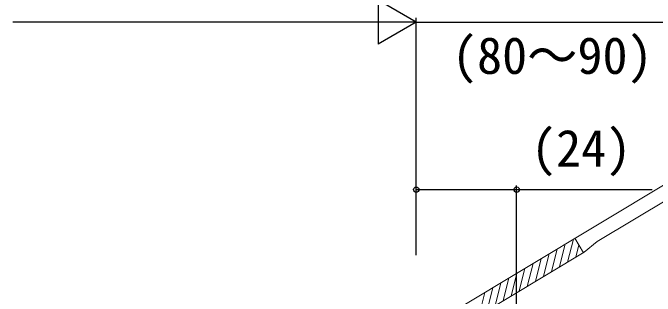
# Model space of a CAD drawing. Units: millimetres, scale not verified. Extents: x -525 to 525, y -783 to 779.
# Drawn here: x 287.1 to 440.5, y 46.3 to 114 of the extents above; entities that cross this region are included whole.
import ezdxf
from ezdxf.enums import TextEntityAlignment as Align

# ---------------------------------------------------------------- set-up
doc = ezdxf.new("R2010")
doc.units = ezdxf.units.MM
doc.header["$LTSCALE"] = 4
doc.layers.add('0-4_YKK_13', color=4, linetype='Continuous', lineweight=18)
doc.layers.add('0-5_YKK_D', color=6, linetype='Continuous')
doc.styles.add('ＭＳ ゴシック', font='')
doc.styles.get('ＭＳ ゴシック').set_extended_font_data('MS Gothic')

msp = doc.modelspace()

# ---------------------------------------------------------------- linework, layer by layer
at = {"layer": '0-4_YKK_13'}
for p, q in [((378.467, 34.368), (451.662, 78.348)), ((446.129, 71.056), (426.616, 59.331)), ((446.129, 71.056), (426.616, 59.331)), ((419.579, 54.444), (420.948, 59.937)), ((419.579, 54.444), (420.948, 59.937)), ((423.386, 56.69), (421.286, 60.186)), ((423.386, 56.69), (421.286, 60.186)), ((417.654, 53.285), (419.023, 58.778)), ((417.654, 53.285), (419.023, 58.778)), ((421.504, 55.603), (422.247, 58.585)), ((421.504, 55.603), (422.247, 58.585)), ((423.567, 56.799), (426.616, 59.331)), ((423.567, 56.799), (426.616, 59.331)), ((415.729, 52.127), (417.098, 57.62)), ((415.729, 52.127), (417.098, 57.62)), ((411.879, 49.81), (413.248, 55.302)), ((411.879, 49.81), (413.248, 55.302)), ((413.804, 50.968), (415.173, 56.461)), ((413.804, 50.968), (415.173, 56.461)), ((409.954, 48.651), (411.323, 54.144)), ((409.954, 48.651), (411.323, 54.144)), ((408.029, 47.492), (409.398, 52.985)), ((408.029, 47.492), (409.398, 52.985)), ((404.179, 45.175), (405.548, 50.668)), ((404.179, 45.175), (405.548, 50.668)), ((406.104, 46.334), (407.473, 51.827)), ((406.104, 46.334), (407.473, 51.827)), ((402.254, 44.017), (403.623, 49.509)), ((402.254, 44.017), (403.623, 49.509)), ((400.329, 42.858), (401.698, 48.351)), ((400.329, 42.858), (401.698, 48.351)), ((398.404, 41.7), (399.773, 47.192)), ((398.404, 41.7), (399.773, 47.192))]:
    msp.add_line(p, q, dxfattribs=at)
msp.add_lwpolyline([(361.865, 28.601), (379.767, 30.482), (423.567, 56.799)], dxfattribs=at)
msp.add_lwpolyline([(361.865, 28.601), (379.767, 30.482), (423.567, 56.799)], dxfattribs=at)
at = {"layer": '0-5_YKK_D'}
for p, q in [((383.433, 111.758), (374.339, 117.008)), ((374.339, 117.008), (374.339, 106.508)), ((383.433, 56.099), (383.433, 112.758)), ((383.433, 56.099), (383.433, 112.758)), ((372.933, 111.758), (287.09, 111.758)), ((383.433, 111.758), (365.246, 111.758)), ((383.433, 111.758), (374.339, 106.508)), ((383.433, 111.758), (463.433, 111.758)), ((383.433, 56.099), (383.433, 72.758)), ((407.409, 32.658), (407.409, 72.758))]:
    msp.add_line(p, q, dxfattribs=at)
msp.add_lwpolyline([(383.433, 71.758), (407.409, 71.758), (439.755, 71.758)], dxfattribs=at)
for centre in [(383.433, 71.758), (407.409, 71.758)]:
    msp.add_circle(centre, 0.637, dxfattribs=at)

# ---------------------------------------------------------------- texts
at = {"layer": '0-5_YKK_D', "style": 'ＭＳ ゴシック'}
for s, p in [('(80～90)', (391.967, 96.758)), ('(24)', (410.846, 74.622))]:
    msp.add_text(s, height=8.798, dxfattribs=at).set_placement(p, align=Align.BOTTOM_LEFT)

doc.saveas('drawing.dxf')
